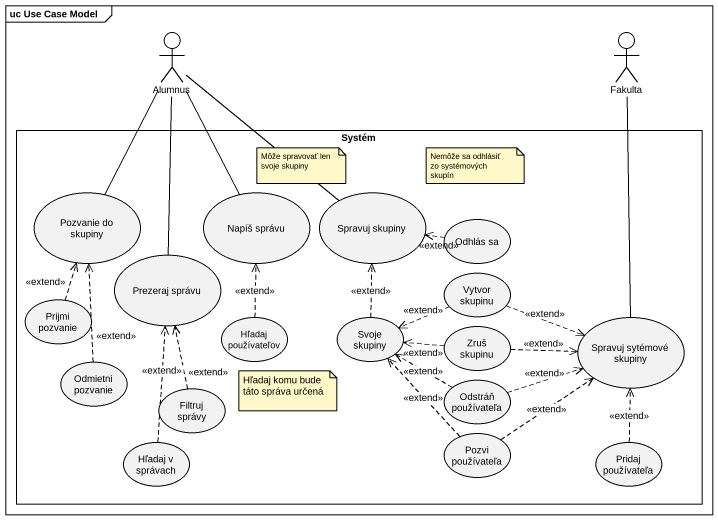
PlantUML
@startuml
mainframe uc Use Case Model
actor Alumnus
actor Fakulta
rectangle Systém {
  usecase "Pozvanie do skupiny" as Pozvanie_do_skupiny
  usecase "Napíš správu" as Napíš_správu
  usecase "Spravuj skupiny" as Spravuj_skupiny
  usecase "Odhlás sa" as Odhlás_sa
  usecase "Prezeraj správu" as Prezeraj_správu
  usecase "Vytvor skupinu" as Vytvor_skupinu
  usecase "Prijmi pozvanie" as Prijmi_pozvanie
  usecase "Hľadaj používateľov" as Hľadaj_používateľov
  usecase "Svoje skupiny" as Svoje_skupiny
  usecase "Zruš skupinu" as Zruš_skupinu
  usecase "Spravuj sytémové skupiny" as Spravuj_sytémové_skupiny
  usecase "Odmietni pozvanie" as Odmietni_pozvanie
  usecase "Filtruj správy" as Filtruj_správy
  usecase "Odstráň používateľa" as Odstráň_používateľa
  usecase "Pozvi používateľa" as Pozvi_používateľa
  usecase "Hľadaj v správach" as Hľadaj_v_správach
  usecase "Pridaj používateľa" as Pridaj_používateľa
}
Alumnus -- Pozvanie_do_skupiny
Alumnus -- Napíš_správu
Alumnus -- Spravuj_skupiny
Alumnus -- Prezeraj_správu
Fakulta -- Spravuj_sytémové_skupiny
Odhlás_sa .left.> Spravuj_skupiny : <<extend>>
Vytvor_skupinu .left.> Svoje_skupiny : <<extend>>
Vytvor_skupinu .right.> Spravuj_sytémové_skupiny : <<extend>>
Prijmi_pozvanie .up.> Pozvanie_do_skupiny : <<extend>>
Hľadaj_používateľov .up.> Napíš_správu : <<extend>>
Svoje_skupiny .up.> Spravuj_skupiny : <<extend>>
Zruš_skupinu .left.> Svoje_skupiny : <<extend>>
Zruš_skupinu .right.> Spravuj_sytémové_skupiny : <<extend>>
Odmietni_pozvanie .up.> Pozvanie_do_skupiny : <<extend>>
Filtruj_správy .up.> Prezeraj_správu : <<extend>>
Odstráň_používateľa .left.> Svoje_skupiny : <<extend>>
Odstráň_používateľa .right.> Spravuj_sytémové_skupiny : <<extend>>
Pozvi_používateľa .up.> Svoje_skupiny : <<extend>>
Pozvi_používateľa .up.> Spravuj_sytémové_skupiny : <<extend>>
Hľadaj_v_správach .up.> Prezeraj_správu : <<extend>>
Pridaj_používateľa .up.> Spravuj_sytémové_skupiny : <<extend>>
note as N1
  Môže spravovať len
  svoje skupiny
end note
note as N2
  Nemôže sa odhlásiť
  zo systémových skupín
end note
note as N3
  Hľadaj komu bude táto správa určená
end note
@enduml
